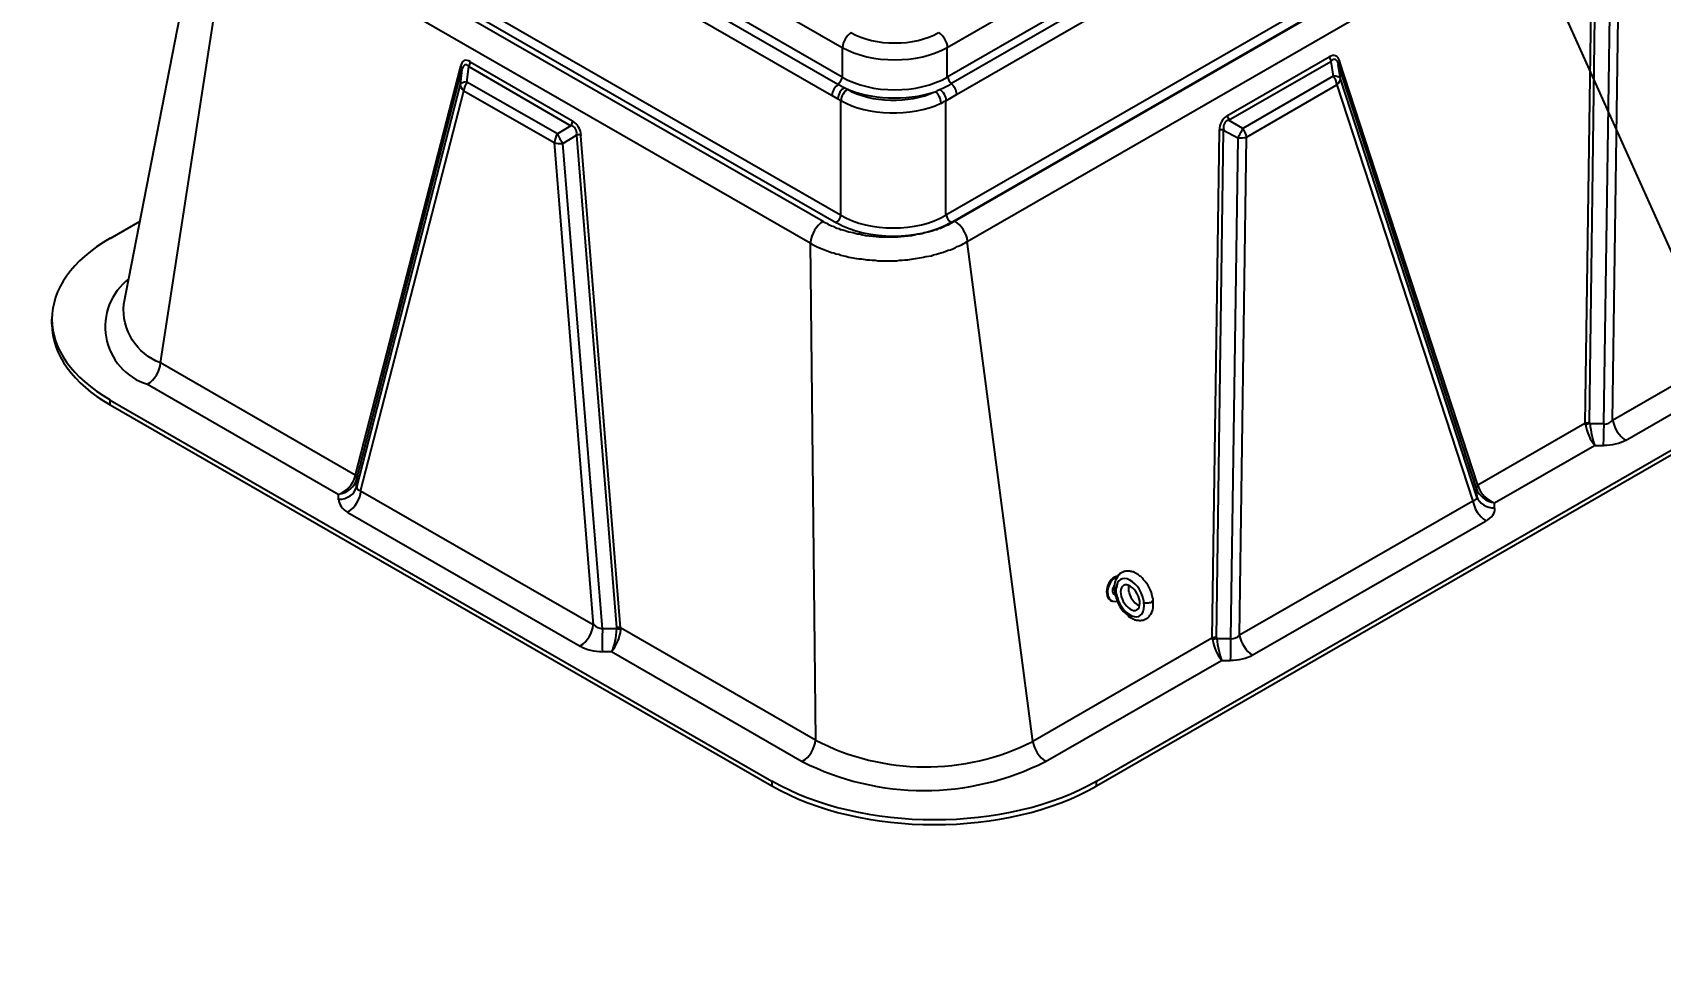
# Model space of a CAD drawing. Header units: feet. Extents: x -689 to 11593, y -511 to 1546.
# Drawn here: x 52.5 to 118.1, y 1246.4 to 1283.7 of the extents above; entities that cross this region are included whole.
import ezdxf
from ezdxf import colors
from ezdxf.entities.mleader import LeaderData, LeaderLine
from ezdxf.enums import TextEntityAlignment as Align
from ezdxf.math import Vec2, Vec3

# ---------------------------------------------------------------- set-up
doc = ezdxf.new("R2018")
doc.units = ezdxf.units.FT
doc.header["$MEASUREMENT"] = 0
for name, color, linetype in [('EQUIPMENT', 6, 'Continuous'), ('G-ANNO-TEXT', 1, 'Continuous'), ('TEXT', 1, 'Continuous')]:
    doc.layers.add(name, color=color, linetype=linetype)
doc.styles.add('NEI-A', font='arial.ttf')
doc.styles.get("Standard").update_dxf_attribs({"font": 'arial.ttf'})

# ---------------------------------------------------------------- blocks, each defined once
blk = doc.blocks.new('DETAIL_TITLE')
at = {"style": 'NEI-A', "flags": 8}
blk.add_attdef('#', text='', height=0.2, dxfattribs=at).set_placement((0.5922, -0.5109), align=Align.MIDDLE_CENTER)
at = {"lineweight": 30, "flags": 104}
blk.add_attdef('DETAIL_TITLE', text='', height=0.2, dxfattribs=at).set_placement((0.9099, -0.5251), align=Align.BOTTOM_LEFT)
at = {"style": 'NEI-A'}
for tag, p in [('SCALE:', (0.9386, -0.7379)), ('1"_=_', (1.5474, -0.7379))]:
    blk.add_attdef(tag, text='', height=0.1, dxfattribs=at).set_placement(p, align=Align.BOTTOM_LEFT)

msp = doc.modelspace()

# ---------------------------------------------------------------- linework, layer by layer
at = {"layer": 'EQUIPMENT'}
for points in [[(89.11402, 1280.79686), (89.20554, 1280.85177), (89.26046, 1280.88838), (89.31537, 1280.90669), (89.53503, 1281.03482), (89.73638, 1281.16296), (114.9604, 1295.67866), (115.07023, 1295.75188), (115.19836, 1295.8068), (118.23696, 1297.56406), (118.36509, 1297.63728), (118.47492, 1297.7105), (143.69893, 1312.2262), (143.90029, 1312.35434), (144.11994, 1312.46416), (144.17486, 1312.50077), (144.21147, 1312.53738), (144.26638, 1312.55569), (144.30299, 1312.5923)], [(60.50362, 1288.61301), (83.84224, 1275.17729), (83.91546, 1275.12237), (83.98867, 1275.08576), (84.0802, 1275.04915), (84.15342, 1275.01254), (84.70256, 1274.79289), (84.79409, 1274.77458), (84.88561, 1274.73797), (84.99544, 1274.71967), (85.08696, 1274.68306), (85.19679, 1274.66475), (85.28832, 1274.64645), (85.39814, 1274.60984), (85.48967, 1274.59153), (85.70933, 1274.55492), (85.80085, 1274.53662), (85.91068, 1274.53662), (86.13034, 1274.50001), (86.24017, 1274.50001), (86.34999, 1274.4817), (86.45982, 1274.4817), (86.56965, 1274.4634), (87.33845, 1274.4634), (87.44828, 1274.4817), (87.55811, 1274.4817), (87.66794, 1274.50001), (87.77777, 1274.50001), (87.99743, 1274.53662), (88.08895, 1274.55492), (88.41844, 1274.60984), (88.50996, 1274.62814), (88.72962, 1274.66475), (88.82114, 1274.70136), (88.93097, 1274.71967), (89.02249, 1274.75628), (89.11402, 1274.77458), (89.22385, 1274.81119), (89.4069, 1274.88441), (89.49842, 1274.90271), (89.68147, 1274.97593), (89.77299, 1275.03085), (89.84621, 1275.06746), (89.93773, 1275.10407), (90.01095, 1275.14068), (90.10248, 1275.19559), (90.1757, 1275.2322), (144.99857, 1306.80798)], [(73.99425, 1289.45503), (85.14188, 1283.04835), (85.14188, 1281.85854), (61.85817, 1295.27596), (62.04122, 1298.51591)], [(118.25526, 1298.13151), (118.07221, 1298.03998), (118.0356, 1298.03998), (117.99899, 1298.02168), (117.98069, 1298.00337), (114.94209, 1296.26442), (114.90548, 1296.22781), (114.86887, 1296.2095), (114.85057, 1296.17289), (114.83226, 1296.15459), (114.75904, 1296.11798), (114.74074, 1296.09967), (89.51672, 1281.58397), (89.4069, 1281.51075), (89.18724, 1281.40092), (89.0591, 1281.346), (88.96758, 1281.30939), (88.87606, 1281.25448)], [(60.77819, 1290.69976), (61.05276, 1295.16613), (61.05276, 1295.00139), (61.12598, 1294.85495), (61.14428, 1294.80003), (61.18089, 1294.76342), (61.2175, 1294.72681), (61.23581, 1294.6902), (61.27242, 1294.65359), (61.30903, 1294.61698), (61.36394, 1294.58037), (61.40055, 1294.54377), (61.51038, 1294.47055), (84.70256, 1281.12635), (84.95883, 1280.97991), (85.06866, 1280.90669), (85.06866, 1276.29388), (61.25411, 1290.00417), (61.51038, 1294.47055)], [(85.34323, 1281.36431), (85.2151, 1281.41922), (84.95883, 1281.56566), (61.78495, 1294.90986), (61.67512, 1294.98308), (61.63851, 1295.00139), (61.6019, 1295.03799), (61.56529, 1295.0746), (61.52869, 1295.11121), (61.49208, 1295.14782), (61.47377, 1295.18443), (61.43716, 1295.22104), (61.41886, 1295.25765), (61.41886, 1295.29426), (61.40055, 1295.33087), (61.40055, 1295.45901), (61.41886, 1295.49561), (61.41886, 1295.53222), (61.43716, 1295.56883)], [(114.33803, 1293.55531), (113.97194, 1290.4984), (89.31537, 1276.29388), (89.31537, 1280.90669)], [(114.2282, 1290.18722), (89.66316, 1276.03761), (89.51672, 1275.96439), (89.46181, 1275.92778), (89.38859, 1275.89117), (89.31537, 1275.87287), (89.09571, 1275.76304), (89.00419, 1275.74474), (88.93097, 1275.70813), (88.85775, 1275.68982), (88.76623, 1275.65321), (88.69301, 1275.63491), (88.60148, 1275.6166), (88.43674, 1275.57999), (88.36352, 1275.54338), (88.272, 1275.52508), (88.18047, 1275.52508), (88.08895, 1275.50677), (87.92421, 1275.47016), (87.37506, 1275.41525), (86.64287, 1275.41525), (86.09373, 1275.47016), (85.91068, 1275.50677), (85.83746, 1275.52508), (85.74594, 1275.52508), (85.65441, 1275.56169), (85.58119, 1275.57999), (85.39814, 1275.6166), (85.32493, 1275.63491), (85.25171, 1275.67152), (85.16018, 1275.68982), (85.08696, 1275.70813), (85.01374, 1275.74474), (84.92222, 1275.76304), (84.77578, 1275.83626), (84.70256, 1275.85456), (84.62934, 1275.89117), (84.57443, 1275.92778), (84.42799, 1276.001), (84.37308, 1276.03761), (61.03446, 1289.47334)], [(61.07107, 1289.7113), (84.90391, 1275.9827)], [(89.49842, 1275.9827), (114.15499, 1290.18722)], [(69.76585, 1282.29785), (65.51913, 1265.82353), (57.68468, 1270.34482), (60.50362, 1288.61301)], [(115.3448, 1288.35674), (115.05192, 1267.91028), (110.73199, 1265.42083), (105.16733, 1282.49921)], [(74.26883, 1280.08297), (70.15025, 1282.4626)], [(104.74632, 1282.66395), (100.62774, 1280.28433)], [(76.04439, 1259.63651), (75.47694, 1259.63651), (73.88443, 1279.18604), (74.43357, 1279.51552), (76.04439, 1259.69143)], [(83.84224, 1275.17729), (84.06189, 1255.15184), (76.20913, 1259.67312), (74.61662, 1279.49722)], [(100.31656, 1279.69857), (100.02368, 1259.25211), (92.81159, 1255.09692), (90.1757, 1275.2322)], [(100.20673, 1259.27042), (100.4996, 1279.71688), (101.06705, 1279.4057), (100.77418, 1259.23381), (100.20673, 1259.23381)], [(55.65284, 1275.36033), (56.86096, 1276.05592)], [(116.68105, 1267.2147), (126.07141, 1272.63292)], [(53.30983, 1271.90073), (53.30983, 1272.10208)], [(65.22625, 1264.32254), (74.58001, 1258.94093)], [(101.65281, 1258.57483), (111.04317, 1263.97475)], [(97.64406, 1260.86293), (97.62575, 1260.95446), (97.58914, 1261.1009), (97.55253, 1261.19242), (97.4427, 1261.41208), (97.33287, 1261.55852), (97.27796, 1261.61343), (97.22305, 1261.68665), (97.16813, 1261.74156), (97.13152, 1261.75987), (97.07661, 1261.81478), (96.85695, 1261.92461), (96.82034, 1261.92461), (96.78373, 1261.94292), (96.74712, 1261.94292), (96.71051, 1261.96122), (96.56407, 1261.96122), (96.52746, 1261.94292), (96.49085, 1261.94292), (96.30781, 1261.85139), (96.2895, 1261.81478), (96.25289, 1261.79648), (96.17967, 1261.65004), (96.16137, 1261.63173), (96.14306, 1261.59513), (96.14306, 1261.55852), (96.12476, 1261.52191), (96.12476, 1261.4853), (96.10645, 1261.43038)], [(96.10645, 1261.43038), (96.10645, 1261.21072), (96.12476, 1261.15581), (96.12476, 1261.08259), (96.14306, 1261.06429), (96.14306, 1260.99107), (96.16137, 1260.93615), (96.17967, 1260.84463), (96.21628, 1260.77141), (96.23459, 1260.69819), (96.2712, 1260.62497), (96.32611, 1260.53345), (96.36272, 1260.46023), (96.41763, 1260.40531), (96.47255, 1260.33209), (96.58238, 1260.22227), (96.6556, 1260.16735), (96.6739, 1260.13074), (96.85695, 1260.03922), (96.87525, 1260.02091), (96.91186, 1260.00261), (96.94847, 1260.00261), (96.98508, 1259.9843), (97.07661, 1259.9843), (97.11322, 1259.966), (97.14983, 1259.966), (97.18644, 1259.9843), (97.25965, 1259.9843), (97.4427, 1260.07583), (97.49762, 1260.13074), (97.51592, 1260.14905), (97.53423, 1260.18566), (97.57084, 1260.22227), (97.60745, 1260.29548), (97.60745, 1260.31379), (97.64406, 1260.38701), (97.64406, 1260.42362), (97.66236, 1260.47853), (97.66236, 1260.69819), (97.64406, 1260.78971)], [(96.10645, 1261.32055), (96.14306, 1261.28394), (96.16137, 1261.26564), (96.16137, 1261.1009), (96.21628, 1260.89954), (96.19798, 1260.91785), (96.16137, 1260.91785), (96.16137, 1260.93615)], [(97.64406, 1260.86293), (97.64406, 1260.7348), (97.62575, 1260.7348), (97.58914, 1260.69819), (97.55253, 1260.67989), (97.51592, 1260.67989), (97.47931, 1260.66158), (97.31457, 1260.66158), (97.29626, 1260.67989), (97.27796, 1260.67989)], [(96.01493, 1260.7348), (95.96001, 1260.7531)]]:
    msp.add_lwpolyline(points, dxfattribs=at)
for points in [[(114.576, 1296.37425), (89.37029, 1281.85854), (89.37029, 1283.04835), (114.33803, 1297.41762), (114.33803, 1297.39931), (114.37464, 1297.28949), (114.41125, 1297.19796), (114.42956, 1297.10644), (114.46617, 1296.99661)], [(120.08574, 1290.20553), (125.55888, 1273.43833), (116.16851, 1268.02011), (116.44309, 1288.10048)], [(149.90426, 1284.69578), (95.37426, 1253.30305), (95.37426, 1253.5044), (149.90426, 1284.89714)], [(100.70096, 1280.11958), (104.81954, 1282.4809), (104.91106, 1281.89515), (101.26841, 1279.7901)], [(74.21391, 1279.89993), (73.66477, 1279.57044), (70.02211, 1281.65719), (70.09533, 1282.27955)], [(73.53663, 1279.22265), (75.11085, 1259.80125), (65.73879, 1265.18287), (69.89398, 1281.30939)], [(105.0575, 1281.54736), (110.53063, 1264.78016), (101.14027, 1259.38024), (101.41484, 1279.44231)], [(55.65284, 1268.84383), (82.30463, 1253.5044), (82.30463, 1253.30305), (55.65284, 1268.64247)]]:
    msp.add_lwpolyline(points, close=True, dxfattribs=at)
for points in [[(57.68468, 1270.34482, -0.33773274), (56.20199, 1272.70614), (59.60668, 1290.15061)], [(65.59235, 1265.6954), (69.82076, 1282.16972), (69.74754, 1281.56566), (65.57405, 1265.3293), (65.59235, 1265.65879, -0.00699954), (65.60583, 1265.71261)], [(56.40334, 1273.73121, 0.6069073), (57.15384, 1269.48449), (64.84185, 1265.05473), (64.84185, 1264.83507)], [(111.40927, 1264.48728), (111.40927, 1264.70694), (115.43632, 1267.01335), (115.80242, 1267.01335, 0.00465965), (115.82247, 1267.8845, 0.19170272), (116.17663, 1268.03316)], [(96.11217, 1261.40948, 0.19002337), (96.02261, 1261.17741, -0.19002337)], [(75.47753, 1259.63484, 0.0048019), (75.47694, 1258.72127), (75.84304, 1258.72127), (83.53105, 1254.29151, 0.23925313), (93.32412, 1254.29151), (100.40808, 1258.35518), (100.77418, 1258.35518)]]:
    msp.add_lwpolyline(points, format="xyb", dxfattribs=at)
for points in [[(115.23497, 1267.92859), (115.50954, 1288.37505), (116.09529, 1288.04556), (115.80242, 1267.89198), (115.23497, 1267.89198, -0.0316734)], [(110.67707, 1265.27439), (110.69538, 1264.9449), (105.20394, 1281.78532), (105.11241, 1282.37107), (110.67707, 1265.29269, -0.00494149)]]:
    msp.add_lwpolyline(points, format="xyb", close=True, dxfattribs=at)
for centre, radius, start, end in [((75.47246, 1280.38635), 1.98259, 204.0519985, 217.0932009), ((98.69938, 1280.92947), 2.81591, 327.2296316, 336.3559344), ((115.61482, 1267.94334), 0.56285, 181.9738513, 187.935815), ((60.50385, 1266.78543), 5.11896, 348.4996308, 349.2747031), ((118.63637, 1267.49609), 8.15869, 194.6473968, 195.0331235), ((96.20666, 1261.23668), 0.24554, 249.3425891, 256.9706509), ((96.21629, 1261.26802), 0.17971, 241.4416893, 250.4058007), ((75.55823, 1260.28781), 0.65078, 228.2037118, 263.9225452), ((75.75035, 1259.6734), 0.30745, 354.9378263, 4.5124964), ((75.71931, 1259.65472), 0.50714, 353.5610203, 1.8362489), ((100.58658, 1259.28517), 0.56285, 181.9738513, 187.935815), ((100.52404, 1259.28553), 0.30843, 178.962375, 186.2189582), ((54.43225, 1259.40787), 46.36227, 358.7303639, 359.79827), ((100.78962, 1259.75259), 0.52087, 270.1264971, 313.5348861), ((88.4905, 1263.69055), 9.61885, 242.586451, 296.6943645)]:
    msp.add_arc(centre, radius, start, end, dxfattribs=at)
for points in [[(85.50328, 1283.64952), (85.31393, 1283.53772), (85.15671, 1283.27149), (85.14771, 1283.0474)], [(85.49032, 1283.65168), (86.46585, 1283.09131), (88.04631, 1283.09131), (89.02185, 1283.65168)], [(89.38276, 1283.0474), (89.37376, 1283.27149), (89.21654, 1283.53772), (89.02719, 1283.64952)], [(70.16731, 1282.4774), (69.97292, 1282.59094), (69.82739, 1282.53455), (69.77504, 1282.32544)], [(70.10216, 1282.2929), (70.13755, 1282.34784), (70.16016, 1282.40974), (70.16503, 1282.46497)], [(85.14104, 1283.05471), (86.30954, 1282.38726), (88.20262, 1282.38726), (89.37113, 1283.05471)], [(105.17517, 1282.50558), (105.10501, 1282.72222), (104.94839, 1282.78337), (104.75306, 1282.67039)], [(104.77042, 1282.66602), (104.77923, 1282.60903), (104.80539, 1282.5474), (104.84315, 1282.4947)], [(105.11806, 1282.39255), (105.06261, 1282.57877), (104.95594, 1282.62002), (104.83055, 1282.50375)], [(105.18821, 1282.49674), (105.1441, 1282.46008), (105.11985, 1282.41843), (105.12078, 1282.38095)], [(69.83436, 1282.1944), (69.83547, 1282.23628), (69.811, 1282.2806), (69.76633, 1282.31761)], [(70.10588, 1282.28848), (69.97898, 1282.40534), (69.87864, 1282.36674), (69.83545, 1282.18442)], [(84.96985, 1281.57935), (85.06011, 1281.63662), (85.13414, 1281.7645), (85.13908, 1281.87172)], [(85.14105, 1281.8573), (86.30954, 1281.17557), (88.20262, 1281.17557), (89.37112, 1281.8573)], [(89.39139, 1281.87172), (89.39585, 1281.77491), (89.45702, 1281.6595), (89.53766, 1281.59571)], [(105.06418, 1281.55159), (105.04677, 1281.66799), (104.99368, 1281.79364), (104.9166, 1281.90091)], [(105.20546, 1281.79431), (105.17167, 1281.85573), (105.06674, 1281.89703), (104.92264, 1281.90562)], [(69.757, 1281.56306), (69.75451, 1281.47688), (69.80416, 1281.38582), (69.89503, 1281.30992)], [(70.02167, 1281.66301), (69.88072, 1281.65246), (69.78259, 1281.61552), (69.75717, 1281.56344)], [(70.02843, 1281.66321), (69.95625, 1281.55132), (69.91048, 1281.42507), (69.90117, 1281.31221)], [(84.98217, 1281.56324), (84.84447, 1281.47665), (84.73206, 1281.28246), (84.72518, 1281.11928)], [(85.22818, 1281.44002), (85.08736, 1281.35648), (84.97017, 1281.15801), (84.96314, 1280.99115)], [(85.35632, 1281.3668), (85.2155, 1281.28326), (85.09831, 1281.08479), (85.09128, 1280.91793)], [(85.22343, 1281.42903), (86.26387, 1280.94722), (87.7085, 1280.8815), (88.86676, 1281.26329)], [(85.34485, 1281.36669), (86.30199, 1280.81705), (87.82873, 1280.77524), (88.87241, 1281.27008)], [(89.12179, 1280.8149), (89.11593, 1280.98261), (89.01061, 1281.18653), (88.88333, 1281.27663)], [(89.33121, 1280.91896), (89.32355, 1281.07679), (89.21562, 1281.2645), (89.08106, 1281.35403)], [(89.75037, 1281.1742), (89.74417, 1281.32152), (89.65134, 1281.49682), (89.5284, 1281.5934)], [(105.06886, 1281.55602), (105.15852, 1281.6313), (105.20764, 1281.71704), (105.2054, 1281.79439)], [(85.08612, 1280.91305), (86.17667, 1280.29013), (87.9162, 1280.24274), (89.10535, 1280.80355)], [(74.4395, 1279.53503), (74.46493, 1279.72414), (74.38202, 1279.86471), (74.21605, 1279.91393)], [(74.22074, 1279.91327), (74.25613, 1279.96822), (74.27874, 1280.03012), (74.28361, 1280.08535)], [(74.6272, 1279.50512), (74.60684, 1279.75543), (74.48015, 1279.96908), (74.28573, 1280.08095)], [(100.63647, 1280.293), (100.44283, 1280.18153), (100.32676, 1279.96392), (100.32363, 1279.70648)], [(100.71226, 1280.13172), (100.54318, 1280.0811), (100.46633, 1279.93672), (100.50515, 1279.74258)], [(100.65184, 1280.3047), (100.66065, 1280.24771), (100.68681, 1280.18608), (100.72457, 1280.13338)], [(73.53936, 1279.2234), (73.63372, 1279.19018), (73.76153, 1279.17657), (73.89468, 1279.18555)], [(73.67108, 1279.57646), (73.59891, 1279.46458), (73.55313, 1279.33832), (73.54382, 1279.22547)], [(74.61675, 1279.51633), (74.57048, 1279.53213), (74.50776, 1279.53851), (74.44239, 1279.53408)], [(100.49413, 1279.73513), (100.42861, 1279.73627), (100.36538, 1279.72868), (100.31835, 1279.71405)], [(101.06863, 1279.40579), (101.2021, 1279.40347), (101.33091, 1279.41954), (101.42672, 1279.45049)], [(101.42153, 1279.44654), (101.40411, 1279.56294), (101.35102, 1279.68859), (101.27395, 1279.79585)], [(84.38126, 1276.04935), (84.10896, 1275.89313), (83.8822, 1275.52243), (83.85895, 1275.19547)], [(84.90502, 1276.00064), (86.17358, 1275.26894), (88.22876, 1275.26894), (89.49731, 1276.00064)], [(84.90966, 1276.01144), (85.00195, 1276.06671), (85.07911, 1276.19742), (85.08416, 1276.30706)], [(85.08613, 1276.29264), (86.25463, 1275.61091), (88.14771, 1275.61091), (89.3162, 1276.29264)], [(89.33647, 1276.30706), (89.34153, 1276.19742), (89.41869, 1276.06671), (89.51098, 1276.01144)], [(90.18964, 1275.2518), (90.14568, 1275.567), (89.92801, 1275.90321), (89.67328, 1276.04935)], [(55.65542, 1275.36651), (52.52797, 1273.56867), (52.52797, 1270.6538), (55.65542, 1268.85596)], [(53.30983, 1271.90988), (53.30983, 1270.68891), (54.15356, 1269.51796), (55.65542, 1268.6546)], [(57.16396, 1269.49106), (57.43626, 1269.64728), (57.66302, 1270.01798), (57.68627, 1270.34494)], [(116.17288, 1268.03713), (116.21683, 1267.72192), (116.4345, 1267.38571), (116.68923, 1267.23957)], [(115.2478, 1267.92854), (115.18227, 1267.92967), (115.11905, 1267.92209), (115.07202, 1267.90745)], [(115.24816, 1267.89281), (115.18404, 1267.88686), (115.12205, 1267.87265), (115.07541, 1267.85322)], [(115.08146, 1267.8673), (115.1261, 1267.5539), (115.27644, 1267.2118), (115.44761, 1267.03415)], [(115.25735, 1267.90825), (115.28146, 1267.58929), (115.36006, 1267.2298), (115.44878, 1267.03276)], [(115.80661, 1267.03173), (116.1391, 1267.02877), (116.46042, 1267.10402), (116.69989, 1267.24094)], [(64.84793, 1265.05146), (65.17351, 1265.15904), (65.45481, 1265.45934), (65.51983, 1265.76874)], [(64.8507, 1265.05323), (65.20985, 1265.11032), (65.51912, 1265.36655), (65.5894, 1265.66528)], [(65.58748, 1265.66446), (65.58631, 1265.69622), (65.56065, 1265.73079), (65.51593, 1265.76084)], [(65.60595, 1265.72008), (65.60707, 1265.76196), (65.58259, 1265.80628), (65.53792, 1265.84329)], [(110.75287, 1265.41836), (110.70876, 1265.3817), (110.68451, 1265.34005), (110.68544, 1265.30258)], [(64.85104, 1264.85338), (65.20466, 1264.85318), (65.50904, 1265.05959), (65.57809, 1265.34643)], [(64.86022, 1264.83719), (64.85986, 1264.64542), (64.99354, 1264.46032), (65.23185, 1264.3226)], [(65.23637, 1264.34741), (65.50868, 1264.50363), (65.73544, 1264.87433), (65.75869, 1265.20129)], [(65.58677, 1265.33818), (65.58956, 1265.27167), (65.64971, 1265.21949), (65.754, 1265.19312)], [(110.535, 1264.79718), (110.57895, 1264.48197), (110.79662, 1264.14576), (111.05136, 1263.99962)], [(110.54441, 1264.79623), (110.64969, 1264.82041), (110.70773, 1264.87565), (110.70578, 1264.9498)], [(110.75453, 1265.38654), (110.71059, 1265.35377), (110.68569, 1265.31739), (110.68516, 1265.28518)], [(110.68885, 1265.27549), (110.77654, 1264.99289), (111.0763, 1264.7594), (111.41889, 1264.70685)], [(110.70179, 1264.95589), (110.7878, 1264.68748), (111.08215, 1264.50255), (111.41864, 1264.50552)], [(110.75762, 1265.37968), (110.83855, 1265.0838), (111.11137, 1264.80684), (111.42205, 1264.70517)], [(111.06333, 1263.97644), (111.30165, 1264.11454), (111.43262, 1264.29983), (111.42742, 1264.49156)], [(96.24306, 1261.75975), (96.05876, 1261.74497), (95.87588, 1261.55204), (95.81198, 1261.30497)], [(96.21892, 1261.73018), (96.07825, 1261.68956), (95.94662, 1261.55222), (95.87651, 1261.37291)], [(96.72578, 1261.59906), (96.43162, 1261.75556), (96.19288, 1261.61058), (96.17996, 1261.2676)], [(97.29438, 1260.67474), (97.26864, 1261.03828), (97.01994, 1261.44257), (96.72578, 1261.59906)], [(95.81198, 1261.30497), (95.74809, 1261.0579), (95.82218, 1260.83022), (95.98665, 1260.76828)], [(95.87651, 1261.37291), (95.8064, 1261.1936), (95.80921, 1261.00147), (95.88381, 1260.87313)], [(95.88381, 1260.87313), (95.95841, 1260.74479), (96.09268, 1260.7011), (96.23308, 1260.75947)], [(96.02261, 1261.17741), (96.02423, 1261.09411), (96.06144, 1261.02899), (96.12003, 1261.00692)], [(96.21215, 1260.92273), (96.3114, 1260.53737), (96.6085, 1260.18991), (96.89141, 1260.12834)], [(96.47248, 1261.38152), (96.31685, 1261.2974), (96.30955, 1261.00931), (96.45617, 1260.73806)], [(97.01977, 1261.04272), (96.87314, 1261.31396), (96.62811, 1261.46565), (96.47248, 1261.38152)], [(96.67341, 1261.38575), (96.64166, 1261.25179), (96.67705, 1261.06986), (96.76735, 1260.90281)], [(96.76735, 1260.90281), (96.85765, 1260.73575), (96.99048, 1260.60649), (97.11995, 1260.55968)], [(97.00345, 1260.39926), (97.15909, 1260.48339), (97.16639, 1260.77147), (97.01977, 1261.04272)], [(96.45617, 1260.73806), (96.60279, 1260.46682), (96.84782, 1260.31513), (97.00345, 1260.39926)], [(96.89141, 1260.12834), (97.17432, 1260.06677), (97.34601, 1260.3122), (97.28395, 1260.68947)], [(74.59013, 1258.9475), (74.86243, 1259.10372), (75.08919, 1259.47442), (75.11244, 1259.80138)], [(75.84838, 1258.72405), (76.02883, 1258.91035), (76.18544, 1259.27637), (76.22246, 1259.59832)], [(75.85652, 1258.72084), (75.95776, 1258.92639), (76.04344, 1259.31006), (76.06118, 1259.63727)], [(76.22758, 1259.67393), (76.1813, 1259.68972), (76.11858, 1259.69611), (76.05322, 1259.69168)], [(76.22498, 1259.59575), (76.17898, 1259.61741), (76.11742, 1259.63216), (76.05336, 1259.63685)], [(74.59522, 1258.93762), (74.83402, 1258.79875), (75.15496, 1258.72089), (75.48745, 1258.72115)], [(100.21956, 1259.28867), (100.15403, 1259.28981), (100.0908, 1259.28222), (100.04378, 1259.26759)], [(100.21992, 1259.23464), (100.1558, 1259.22868), (100.09381, 1259.21448), (100.04717, 1259.19505)], [(100.05321, 1259.20913), (100.09786, 1258.89573), (100.2482, 1258.55363), (100.41937, 1258.37598)], [(100.22911, 1259.25008), (100.25322, 1258.93112), (100.33182, 1258.57163), (100.42054, 1258.37459)], [(101.14464, 1259.37896), (101.18859, 1259.06375), (101.40626, 1258.72754), (101.66099, 1258.5814)], [(100.77837, 1258.37356), (101.11086, 1258.3706), (101.43218, 1258.44585), (101.67165, 1258.58277)], [(83.54117, 1254.29808), (83.81348, 1254.4543), (84.04024, 1254.825), (84.06349, 1255.15196)], [(92.81595, 1255.09563), (92.85991, 1254.78042), (93.07758, 1254.44422), (93.33231, 1254.29808)], [(82.30569, 1253.51133), (85.91924, 1251.42755), (91.77796, 1251.42755), (95.39151, 1253.51133)], [(82.30569, 1253.30998), (85.91924, 1251.2262), (91.77796, 1251.2262), (95.39151, 1253.30998)]]:
    msp.add_open_spline(points, degree=3, dxfattribs=at)

# ---------------------------------------------------------------- block references
at = {"layer": 'G-ANNO-TEXT'}
ref = msp.add_blockref('DETAIL_TITLE', (55.6153, 1408.22671), dxfattribs=dict(at, xscale=18.99347914525915, yscale=18.99347914525915, zscale=18.99347914525915))
lines = msp.add_mtext('{\\LTYPICAL MV SECTIONALIZING CABINET INSTALLATION}', dxfattribs={"layer": '0', "insert": (72.8974, 1403.95055), "char_height": 143.712792, "attachment_point": 1})
ref.add_attrib('DETAIL_TITLE', '', (72.8974, 1403.95055)).embed_mtext(lines)

# ---------------------------------------------------------------- leaders
at = {"layer": 'TEXT'}
ml = msp.add_multileader_mtext('Standard', dxfattribs=at)
ml.set_content('{\\H1.08333x;2 POS. 35kV 600 A,P JUNCTION INSERT SEE DETAIL 1.}', color=256, style='NEI-A')
ml.set_leader_properties()
ml.build(insert=Vec2(0, 0))
ml.multileader.update_dxf_attribs({"dogleg_length": 0.0625, "arrow_head_size": 2.5, "scale": 20})
ctx = ml.context
ctx.base_point, ctx.scale, ctx.char_height, ctx.arrow_head_size, ctx.landing_gap_size, ctx.plane_origin = Vec3(125.03226, 1263.11274), 20, 2, 2.5, 1.5, Vec3(80.91053, 1283.44209)
notes = []
notes.append((ctx, [(0, (1, 1, 0), (123.78226, 1263.11274), (1, 0), 1.25, [(0, [(100.17621, 1315.6458)], 0, [])])]))
ctx.mtext.insert, ctx.mtext.width, ctx.mtext.line_spacing_factor, ctx.mtext.flow_direction = Vec3(126.53226, 1264.13122), 32.8297529, 0.9, 5
for ctx, leaders in notes:
    for number, flags, end, landing, length, lines in leaders:
        leader = LeaderData()
        leader.index, (leader.has_last_leader_line, leader.has_dogleg_vector, leader.attachment_direction) = number, flags
        leader.last_leader_point, leader.dogleg_vector, leader.dogleg_length = Vec3(end), Vec3(landing), length
        for number, points, colour, breaks in lines:
            line = LeaderLine()
            line.index, line.vertices, line.color, line.breaks = number, Vec3.list(points), colors.encode_raw_color(colour), breaks
            leader.lines.append(line)
        ctx.leaders.append(leader)

doc.saveas('drawing.dxf')
